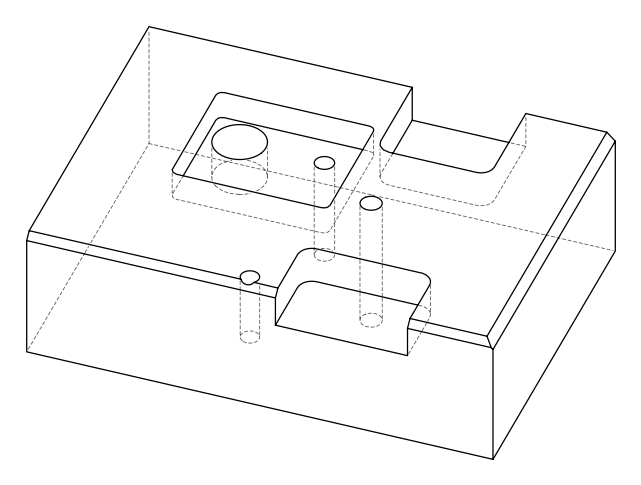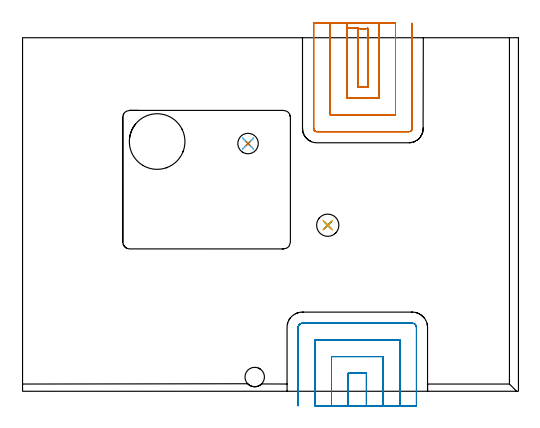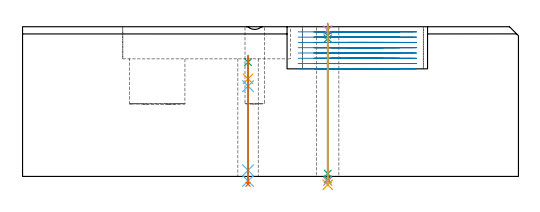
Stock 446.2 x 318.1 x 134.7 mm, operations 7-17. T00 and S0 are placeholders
(PLAN: 17 operations, 12 tool changes, 96.6 min)
(1 INDEXABLE_INSERT_DRILL_BLIND_HOLE_FROM_SOLID | STEP1POCKET | NXT0302_006 | 0.29 min | 16657 mm3)
(2 INDEXABLE_INSERT_DRILL_BLIND_HOLE_FROM_SOLID_1 | STEP1POCKET_1 | NXT0302_038 | 0.18 min | 136629 mm3)
(3 AREA_MILL | FG_CHAMFER_SURFACE | UGT0205_001 | 5.93 min | 5097 mm3)
(4 AREA_MILL_1 | FG_CHAMFER_SURFACE_1 | UGT0205_001 | 2.02 min | 1814 mm3)
(5 AREA_MILL_2 | FG_CHAMFER_SURFACE_2 | UGT0205_001 | 7.8 min | 10309 mm3)
(6 MILL_RECTANGULAR_POCKET | POCKET_RECTANGULAR_STRAIGHT | NXT0201_011 | Follow Part, ap 3, ae 75% | 43.48 min | 485412 mm3)
(7 MILL_SLOT | SLOT_PARTIAL_RECTANGULAR | UGT0201_094 | Follow Part, ap 5, ae 75% | 17.09 min | 386595 mm3)
(8 MILL_SLOT_1 | SLOT_PARTIAL_RECTANGULAR_1 | UGT0201_094 | Follow Part, ap 5, ae 75% | 16.82 min | 337918 mm3)
(9 SPOT_DRILL | STEP1HOLE | NXT0321_9005460120000 | 0.06 min | 211 mm3)
(10 SPOT_DRILL_1 | STEP1HOLE_1 | NXT0321_9005460120000 | 0.05 min | 189 mm3)
(11 DRILL_BLIND_HOLE_INTO_CENTER | STEP1HOLE | NXT0301_128 | 0.09 min | 1689 mm3)
(12 GUN_DRILL_THROUGH_HOLE | STEP1HOLE | UGT0307_008 | 0.55 min | 8405 mm3)
(13 DRILL_TO_ENLARGE_THROUGH_HOLE | STEP1HOLE | UGT0301_253 | 0.47 min | 17780 mm3)
(14 DRILL_BLIND_HOLE_INTO_CENTER_1 | STEP1HOLE_1 | NXT0301_024 | 0.04 min | 105 mm3)
(15 GUN_DRILL_THROUGH_HOLE_1 | STEP1HOLE_1 | UGT0307_001 | 0.6 min | 2464 mm3)
(16 SPADE_DRILL_TO_ENLARGE_THROUGH_HOLE | STEP1HOLE_1 | UGT0306_003 | 0.57 min | 13688 mm3)
(17 DRILL_TO_ENLARGE_THROUGH_HOLE_1 | STEP1HOLE_1 | UGT0301_007 | 0.58 min | 25862 mm3)
(TOOL NXT0302_006 | Index. Insert Drill 17.5mm [880-D1750L25-05] | D17.5 PA176 FL88 Z2)
(TOOL NXT0302_038 | Index. Insert Drill 50mm [880-D5000L50-04] | D50 PA176 FL200 Z2)
(TOOL UGT0205_001 | Chamfer Mill 20 x 3 x 45 deg. | D20 FL50 Z2)
(TOOL NXT0201_011 | ENDMILL 12mm [2P460-1200-NA 1630] | D12 FL38 Z6)
(TOOL UGT0201_094 | End mill 20 mm | D20 FL38 Z4)
(TOOL NXT0321_9005460120000 | NC Spot Drill, 142deg, 12mm, Carbide, Uncoated | D12 PA142 FL30 Z2)
(TOOL NXT0301_128 | Carbide Drill 12mm [861.1-1200-036A1-GP GC34] | D12 PA150 FL37.4 Z2)
(TOOL UGT0307_008 | Gun Drill 11 mm | D11 PA130 FL24 Z1)
(TOOL UGT0301_253 | Twist Drill 18.4 mm | D18.4 PA118 FL135 Z2)
(TOOL NXT0301_024 | Carbide Drill 5.3mm [860.1-0530-027A1-MM 2214] | D5.3 PA140 FL44 Z2)
(TOOL UGT0307_001 | Gun Drill 5 mm | D5 PA130 FL24 Z1)
(TOOL UGT0306_003 | Spade Drill 12.5mm | D12.5 PA132 FL10 Z2)
(TOOL UGT0301_007 | Twist Drill 20 mm | D20 PA118 FL140 Z2)
(OP 7 MILL_SLOT)
G17 G21 G94 G90
T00 M6
G54
G17 G0 G90 X291.9 Y331.1 S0 M3
G43 Z144.828 H0
Z130.074
G94 G1 Y328.1 F250.
Y326.717 F500.
X301.9
G3 X310.6 Y326.717 R10.
G1 Y273.6
X301.9
Y326.717
X291.9
Y263.6
X320.6
Y328.1
Y331.1 F250.
X276.9
Y328.1
Y248.6 F500.
X335.6
Y328.1
Y331.1 F250.
X261.9
Y328.1
Y236.5 F500.
G3 X264.8 Y233.6 R2.9
G1 X347.7
G3 X350.6 Y236.5 R2.9
G1 Y328.1
Y331.1 F250.
G0 X291.9 Z125.321
G1 Y328.1
Y326.717 F500.
X301.9
G3 X310.6 Y326.717 R10.
G1 Y273.6
X301.9
Y326.717
X291.9
Y263.6
X320.6
Y328.1
Y331.1 F250.
X276.9
Y328.1
Y248.6 F500.
X335.6
Y328.1
Y331.1 F250.
X261.9
Y328.1
Y236.5 F500.
G3 X264.8 Y233.6 R2.9
G1 X347.7
G3 X350.6 Y236.5 R2.9
G1 Y328.1
Y331.1 F250.
G0 X291.9 Z120.567
G1 Y328.1
Y326.717 F500.
X301.9
G3 X310.6 Y326.717 R10.
G1 Y273.6
X301.9
Y326.717
X291.9
Y263.6
X320.6
Y328.1
Y331.1 F250.
X276.9
Y328.1
Y248.6 F500.
X335.6
Y328.1
Y331.1 F250.
X261.9
Y328.1
Y236.5 F500.
G3 X264.8 Y233.6 R2.9
G1 X347.7
G3 X350.6 Y236.5 R2.9
G1 Y328.1
Y331.1 F250.
G0 X291.9 Z115.814
G1 Y328.1
Y326.717 F500.
X301.9
G3 X310.6 Y326.717 R10.
G1 Y273.6
X301.9
Y326.717
X291.9
Y263.6
X320.6
Y328.1
Y331.1 F250.
X276.9
Y328.1
Y248.6 F500.
X335.6
Y328.1
Y331.1 F250.
X261.9
Y328.1
Y236.5 F500.
G3 X264.8 Y233.6 R2.9
G1 X347.7
G3 X350.6 Y236.5 R2.9
G1 Y328.1
Y331.1 F250.
G0 X291.9 Z111.06
G1 Y328.1
Y326.717 F500.
X301.9
G3 X310.6 Y326.717 R10.
G1 Y273.6
X301.9
Y326.717
X291.9
Y263.6
X320.6
Y328.1
Y331.1 F250.
X276.9
Y328.1
Y248.6 F500.
X335.6
Y328.1
Y331.1 F250.
X261.9
Y328.1
Y236.5 F500.
G3 X264.8 Y233.6 R2.9
G1 X347.7
G3 X350.6 Y236.5 R2.9
G1 Y328.1
Y331.1 F250.
G0 X291.9 Z106.307
G1 Y328.1
Y326.717 F500.
X301.9
G3 X310.6 Y326.717 R10.
G1 Y273.6
X301.9
Y326.717
X291.9
Y263.6
X320.6
Y328.1
Y331.1 F250.
X276.9
Y328.1
Y248.6 F500.
X335.6
Y328.1
Y331.1 F250.
X261.9
Y328.1
Y236.5 F500.
G3 X264.8 Y233.6 R2.9
G1 X347.7
G3 X350.6 Y236.5 R2.9
G1 Y328.1
Y331.1 F250.
G0 X291.9 Z101.553
G1 Y328.1
Y326.717 F500.
X301.9
G3 X310.6 Y326.717 R10.
G1 Y273.6
X301.9
Y326.717
X291.9
Y263.6
X320.6
Y328.1
Y331.1 F250.
X276.9
Y328.1
Y248.6 F500.
X335.6
Y328.1
Y331.1 F250.
X261.9
Y328.1
Y236.5 F500.
G3 X264.8 Y233.6 R2.9
G1 X347.7
G3 X350.6 Y236.5 R2.9
G1 Y328.1
Y331.1 F250.
G0 X291.9 Z96.8
G1 Y328.1
Y326.717 F500.
X301.9
G3 X310.6 Y326.717 R10.
G1 Y273.6
X301.9
Y326.717
X291.9
Y263.6
X320.6
Y328.1
Y331.1 F250.
X276.9
Y328.1
Y248.6 F500.
X335.6
Y328.1
Y331.1 F250.
X261.9
Y328.1
Y236.5 F500.
G3 X264.8 Y233.6 R2.9
G1 X347.7
G3 X350.6 Y236.5 R2.9
G1 Y328.1
Y331.1 F250.
G0 Z144.828
M5
M2
(OP 8 MILL_SLOT_1)
G17 G21 G94 G90
T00 M6
G54
G17 G0 G90 X309.4 Y-13. S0 M3
G43 Z144.828 H0
Z130.074
G94 G1 Y-10. F250.
Y16.2 F500.
X293.
Y-10.
Y-13. F250.
X324.4
Y-10.
Y31.2 F500.
X278.
Y-10.
Y-13. F250.
X339.4
Y-10.
Y46.2 F500.
X263.
Y-10.
Y-13. F250.
X354.4
Y-10.
Y57.5 F500.
G3 X350.7 Y61.2 R3.7
G1 X251.7
G3 X248. Y57.5 R3.7
G1 Y-10.
Y-13. F250.
G0 X309.4 Z125.321
G1 Y-10.
Y16.2 F500.
X293.
Y-10.
Y-13. F250.
X324.4
Y-10.
Y31.2 F500.
X278.
Y-10.
Y-13. F250.
X339.4
Y-10.
Y46.2 F500.
X263.
Y-10.
Y-13. F250.
X354.4
Y-10.
Y57.5 F500.
G3 X350.7 Y61.2 R3.7
G1 X251.7
G3 X248. Y57.5 R3.7
G1 Y-10.
Y-13. F250.
G0 X309.4 Z120.567
G1 Y-10.
Y16.2 F500.
X293.
Y-10.
Y-13. F250.
X324.4
Y-10.
Y31.2 F500.
X278.
Y-10.
Y-13. F250.
X339.4
Y-10.
Y46.2 F500.
X263.
Y-10.
Y-13. F250.
X354.4
Y-10.
Y57.5 F500.
G3 X350.7 Y61.2 R3.7
G1 X251.7
G3 X248. Y57.5 R3.7
G1 Y-10.
Y-13. F250.
G0 X309.4 Z115.814
G1 Y-10.
Y16.2 F500.
X293.
Y-10.
Y-13. F250.
X324.4
Y-10.
Y31.2 F500.
X278.
Y-10.
Y-13. F250.
X339.4
Y-10.
Y46.2 F500.
X263.
Y-10.
Y-13. F250.
X354.4
Y-10.
Y57.5 F500.
G3 X350.7 Y61.2 R3.7
G1 X251.7
G3 X248. Y57.5 R3.7
G1 Y-10.
Y-13. F250.
G0 X309.4 Z111.06
G1 Y-10.
Y16.2 F500.
X293.
Y-10.
Y-13. F250.
X324.4
Y-10.
Y31.2 F500.
X278.
Y-10.
Y-13. F250.
X339.4
Y-10.
Y46.2 F500.
X263.
Y-10.
Y-13. F250.
X354.4
Y-10.
Y57.5 F500.
G3 X350.7 Y61.2 R3.7
G1 X251.7
G3 X248. Y57.5 R3.7
G1 Y-10.
Y-13. F250.
G0 X309.4 Z106.307
G1 Y-10.
Y16.2 F500.
X293.
Y-10.
Y-13. F250.
X324.4
Y-10.
Y31.2 F500.
X278.
Y-10.
Y-13. F250.
X339.4
Y-10.
Y46.2 F500.
X263.
Y-10.
Y-13. F250.
X354.4
Y-10.
Y57.5 F500.
G3 X350.7 Y61.2 R3.7
G1 X251.7
G3 X248. Y57.5 R3.7
G1 Y-10.
Y-13. F250.
G0 X309.4 Z101.553
G1 Y-10.
Y16.2 F500.
X293.
Y-10.
Y-13. F250.
X324.4
Y-10.
Y31.2 F500.
X278.
Y-10.
Y-13. F250.
X339.4
Y-10.
Y46.2 F500.
X263.
Y-10.
Y-13. F250.
X354.4
Y-10.
Y57.5 F500.
G3 X350.7 Y61.2 R3.7
G1 X251.7
G3 X248. Y57.5 R3.7
G1 Y-10.
Y-13. F250.
G0 X309.4 Z96.8
G1 Y-10.
Y16.2 F500.
X293.
Y-10.
Y-13. F250.
X324.4
Y-10.
Y31.2 F500.
X278.
Y-10.
Y-13. F250.
X339.4
Y-10.
Y46.2 F500.
X263.
Y-10.
Y-13. F250.
X354.4
Y-10.
Y57.5 F500.
G3 X350.7 Y61.2 R3.7
G1 X251.7
G3 X248. Y57.5 R3.7
G1 Y-10.
Y-13. F250.
G0 Z144.828
M5
M2
(OP 9 SPOT_DRILL)
G17 G21 G94 G90
T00 M6
G54
G17 G0 G90 X202.9 Y222.9 S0 M3
G43 Z144.7 H0
G94 G81 G98 Z102.8 F250. R108.8
G80
M5
M2
(OP 10 SPOT_DRILL_1)
G17 G21 G94 G90
T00 M6
G54
G17 G0 G90 X274.6 Y149.4 S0 M3
G43 Z144.7 H0
G94 G81 G98 Z131.7 F250. R137.7
G80
M5
M2
(OP 11 DRILL_BLIND_HOLE_INTO_CENTER)
G17 G21 G94 G90
T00 M6
G54
G17 G0 G90 X202.9 Y222.9 S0 M3
G43 Z144.7 H1
G94 G81 G98 Z87.8 F250. R107.8
G80
M5
M2
(OP 12 GUN_DRILL_THROUGH_HOLE)
G17 G21 G94 G90
T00 M6
G54
G17 G0 G90 X202.9 Y222.9 M8
G43 Z144.7 H0
Z101.004
S716 M3
G94 G1 Z81.209 F125. M26
G4 X.084
Z5.5 F250.
G4 X.084
Z-4.065 F125.
G4 X.084
M5
M9
G0 Z101.004
Z144.7
M2
(OP 13 DRILL_TO_ENLARGE_THROUGH_HOLE)
G17 G21 G94 G90
T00 M6
G54
G17 G0 G90 X202.9 Y222.9 S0 M3
G43 Z144.7 H0
G94 G73 G98 Z-7.028 F250. Q16.118 R107.8
G80
M5
M2
(OP 14 DRILL_BLIND_HOLE_INTO_CENTER_1)
G17 G21 G94 G90
T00 M6
G54
G17 G0 G90 X274.6 Y149.4 S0 M3
G43 Z144.7 H1
G94 G81 G98 Z126.75 F250. R136.7
G80
M5
M2
(OP 15 GUN_DRILL_THROUGH_HOLE_1)
G17 G21 G94 G90
T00 M6
G54
G17 G0 G90 X274.6 Y149.4 M8
G43 Z144.7 H0
Z132.46
S716 M3
G94 G1 Z123.994 F125. M26
G4 X.084
Z2.5 F250.
G4 X.084
Z-2.666 F125.
G4 X.084
M5
M9
G0 Z132.46
Z144.7
M2
(OP 16 SPADE_DRILL_TO_ENLARGE_THROUGH_HOLE)
G17 G21 G94 G90
T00 M6
G54
G17 G0 G90 X274.6 Y149.4 S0 M3
G43 Z144.7 H0
G94 G73 G98 Z-4.283 F250. Q11.582 R136.7
G80
M5
M2
(OP 17 DRILL_TO_ENLARGE_THROUGH_HOLE_1)
G17 G21 G94 G90
T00 M6
G54
G17 G0 G90 X274.6 Y149.4 S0 M3
G43 Z144.7 H0
G94 G73 G98 Z-7.509 F250. Q17.776 R136.7
G80
M5
M2
